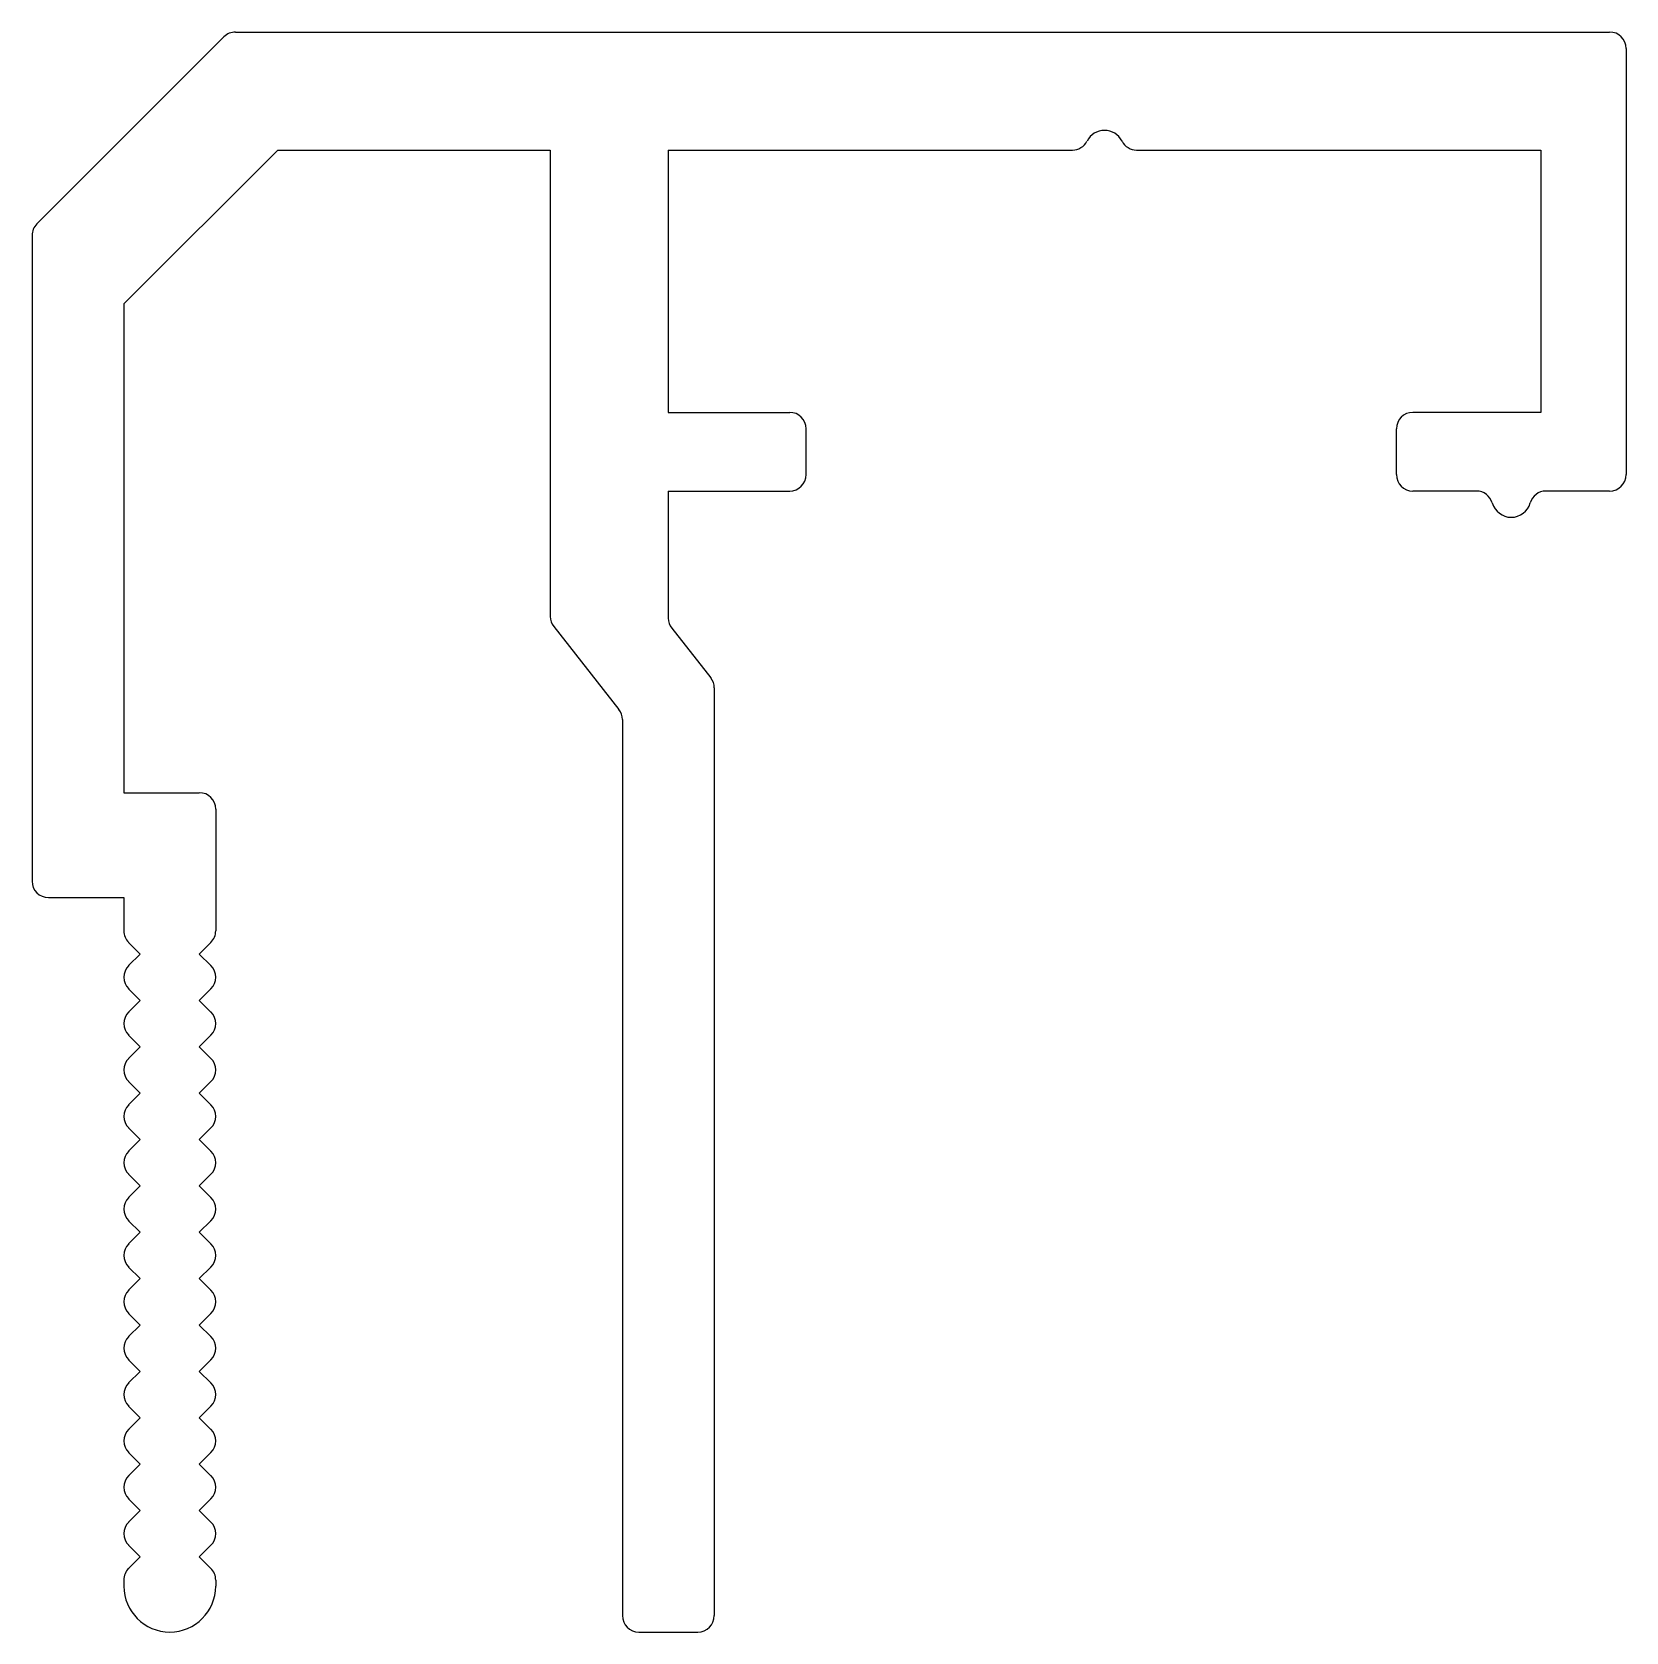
# Model space of a CAD drawing. Extents: x 3451.8 to 3476.1, y 1378.7 to 1403.1.
import ezdxf

# ---------------------------------------------------------------- set-up
doc = ezdxf.new("R2010")
doc.units = 0
doc.layers.get('0').update_dxf_attribs({"linetype": 'CONTINUOUS'})

msp = doc.modelspace()

# ---------------------------------------------------------------- linework, layer by layer
for p, q in [((3451.907, 1400.207), (3454.76, 1403.06)), ((3454.937, 1403.133), (3475.884, 1403.133)), ((3476.134, 1402.883), (3476.134, 1396.383)), ((3453.234, 1398.988), (3455.579, 1401.333)), ((3455.579, 1401.333), (3459.734, 1401.333)), ((3459.734, 1401.333), (3459.734, 1394.22)), ((3461.534, 1401.333), (3461.534, 1397.333)), ((3461.534, 1401.333), (3467.694, 1401.333)), ((3468.673, 1401.333), (3474.834, 1401.333)), ((3474.834, 1401.333), (3474.834, 1397.333)), ((3451.834, 1400.03), (3451.834, 1390.183)), ((3453.234, 1398.988), (3453.234, 1391.533)), ((3461.534, 1397.333), (3463.384, 1397.333)), ((3474.834, 1397.333), (3472.884, 1397.333)), ((3463.634, 1396.383), (3463.634, 1397.083)), ((3472.634, 1396.383), (3472.634, 1397.083)), ((3461.534, 1396.133), (3461.534, 1394.195)), ((3461.534, 1396.133), (3463.384, 1396.133)), ((3473.854, 1396.133), (3472.884, 1396.133)), ((3475.884, 1396.133), (3474.913, 1396.133)), ((3459.787, 1394.065), (3460.78, 1392.801)), ((3461.587, 1394.041), (3462.18, 1393.286)), ((3462.234, 1393.131), (3462.234, 1378.983)), ((3460.834, 1392.647), (3460.834, 1378.983)), ((3453.234, 1391.533), (3454.384, 1391.533)), ((3454.634, 1391.283), (3454.634, 1389.426)), ((3452.084, 1389.933), (3453.234, 1389.933)), ((3453.234, 1389.933), (3453.234, 1389.426)), ((3453.307, 1389.249), (3453.484, 1389.072)), ((3454.56, 1389.249), (3454.384, 1389.072)), ((3453.307, 1388.895), (3453.484, 1389.072)), ((3454.56, 1388.895), (3454.384, 1389.072)), ((3453.307, 1388.542), (3453.484, 1388.365)), ((3453.307, 1388.188), (3453.484, 1388.365)), ((3454.56, 1388.542), (3454.384, 1388.365)), ((3454.56, 1388.188), (3454.384, 1388.365)), ((3453.307, 1387.835), (3453.484, 1387.658)), ((3453.307, 1387.481), (3453.484, 1387.658)), ((3454.56, 1387.835), (3454.384, 1387.658)), ((3454.56, 1387.481), (3454.384, 1387.658)), ((3453.307, 1387.128), (3453.484, 1386.951)), ((3453.307, 1386.774), (3453.484, 1386.951)), ((3454.56, 1387.128), (3454.384, 1386.951)), ((3454.56, 1386.774), (3454.384, 1386.951)), ((3453.307, 1386.421), (3453.484, 1386.244)), ((3454.56, 1386.421), (3454.384, 1386.244)), ((3453.307, 1386.067), (3453.484, 1386.244)), ((3454.56, 1386.067), (3454.384, 1386.244)), ((3453.307, 1385.713), (3453.484, 1385.537)), ((3454.56, 1385.713), (3454.384, 1385.537)), ((3453.307, 1385.36), (3453.484, 1385.537)), ((3454.56, 1385.36), (3454.384, 1385.537)), ((3453.307, 1385.006), (3453.484, 1384.83)), ((3454.56, 1385.006), (3454.384, 1384.83)), ((3453.307, 1384.653), (3453.484, 1384.83)), ((3454.56, 1384.653), (3454.384, 1384.83)), ((3453.307, 1384.299), (3453.484, 1384.122)), ((3454.56, 1384.299), (3454.384, 1384.122)), ((3453.307, 1383.946), (3453.484, 1384.122)), ((3454.56, 1383.946), (3454.384, 1384.122)), ((3453.307, 1383.592), (3453.484, 1383.415)), ((3454.56, 1383.592), (3454.384, 1383.415)), ((3453.307, 1383.239), (3453.484, 1383.415)), ((3454.56, 1383.239), (3454.384, 1383.415)), ((3453.307, 1382.885), (3453.484, 1382.708)), ((3454.56, 1382.885), (3454.384, 1382.708)), ((3453.307, 1382.532), (3453.484, 1382.708)), ((3454.56, 1382.532), (3454.384, 1382.708)), ((3453.307, 1382.178), (3453.484, 1382.001)), ((3454.56, 1382.178), (3454.384, 1382.001)), ((3453.307, 1381.824), (3453.484, 1382.001)), ((3454.56, 1381.824), (3454.384, 1382.001)), ((3453.307, 1381.471), (3453.484, 1381.294)), ((3453.307, 1381.117), (3453.484, 1381.294)), ((3454.56, 1381.471), (3454.384, 1381.294)), ((3454.56, 1381.117), (3454.384, 1381.294)), ((3453.307, 1380.764), (3453.484, 1380.587)), ((3453.307, 1380.41), (3453.484, 1380.587)), ((3454.56, 1380.764), (3454.384, 1380.587)), ((3454.56, 1380.41), (3454.384, 1380.587)), ((3453.307, 1380.057), (3453.484, 1379.88)), ((3453.307, 1379.703), (3453.484, 1379.88)), ((3454.56, 1380.057), (3454.384, 1379.88)), ((3454.56, 1379.703), (3454.384, 1379.88)), ((3453.234, 1379.526), (3453.234, 1379.433)), ((3454.634, 1379.526), (3454.634, 1379.433)), ((3461.084, 1378.733), (3461.984, 1378.733))]:
    msp.add_line(p, q)
for centre, radius, start, end in [((3454.937, 1402.883), 0.25, 90, 135), ((3475.884, 1402.883), 0.25, 0, 90), ((3468.184, 1401.333), 0.3, 27.0357, 152.9643), ((3467.694, 1401.583), 0.25, 270, 332.9643), ((3468.673, 1401.583), 0.25, 207.0357, 270), ((3452.084, 1400.03), 0.25, 135, 180), ((3463.384, 1397.083), 0.25, 0, 90), ((3472.884, 1397.083), 0.25, 90, 180), ((3463.384, 1396.383), 0.25, 270, 0), ((3472.884, 1396.383), 0.25, 180, 270), ((3475.884, 1396.383), 0.25, 270, 0), ((3473.854, 1395.883), 0.25, 15.8266, 90), ((3474.384, 1396.033), 0.3, 195.8266, 344.1734), ((3474.913, 1395.883), 0.25, 90, 164.1734), ((3459.984, 1394.22), 0.25, 180, 218.1572), ((3461.784, 1394.195), 0.25, 180, 218.1572), ((3461.984, 1393.131), 0.25, 0, 38.1572), ((3460.584, 1392.647), 0.25, 0, 38.1572), ((3454.384, 1391.283), 0.25, 0, 90), ((3452.084, 1390.183), 0.25, 180, 270), ((3453.484, 1389.426), 0.25, 180, 225), ((3454.384, 1389.426), 0.25, 315, 360), ((3453.484, 1388.719), 0.25, 135, 225), ((3454.384, 1388.719), 0.25, 315, 45), ((3453.484, 1388.012), 0.25, 135, 225), ((3454.384, 1388.012), 0.25, 315, 45), ((3453.484, 1387.304), 0.25, 135, 225), ((3454.384, 1387.304), 0.25, 315, 45), ((3453.484, 1386.597), 0.25, 135, 225), ((3454.384, 1386.597), 0.25, 315, 45), ((3453.484, 1385.89), 0.25, 135, 225), ((3454.384, 1385.89), 0.25, 315, 45), ((3453.484, 1385.183), 0.25, 135, 225), ((3454.384, 1385.183), 0.25, 315, 45), ((3453.484, 1384.476), 0.25, 135, 225), ((3454.384, 1384.476), 0.25, 315, 45), ((3453.484, 1383.769), 0.25, 135, 225), ((3454.384, 1383.769), 0.25, 315, 45), ((3453.484, 1383.062), 0.25, 135, 225), ((3454.384, 1383.062), 0.25, 315, 45), ((3453.484, 1382.355), 0.25, 135, 225), ((3454.384, 1382.355), 0.25, 315, 45), ((3453.484, 1381.648), 0.25, 135, 225), ((3454.384, 1381.648), 0.25, 315, 45), ((3453.484, 1380.941), 0.25, 135, 225), ((3454.384, 1380.941), 0.25, 315, 45), ((3453.484, 1380.233), 0.25, 135, 225), ((3454.384, 1380.233), 0.25, 315, 45), ((3453.484, 1379.526), 0.25, 135, 180), ((3454.384, 1379.526), 0.25, 0, 45), ((3453.934, 1379.433), 0.7, 180, 0), ((3461.084, 1378.983), 0.25, 180, 270), ((3461.984, 1378.983), 0.25, 270, 0)]:
    msp.add_arc(centre, radius, start, end)

doc.saveas('drawing.dxf')
